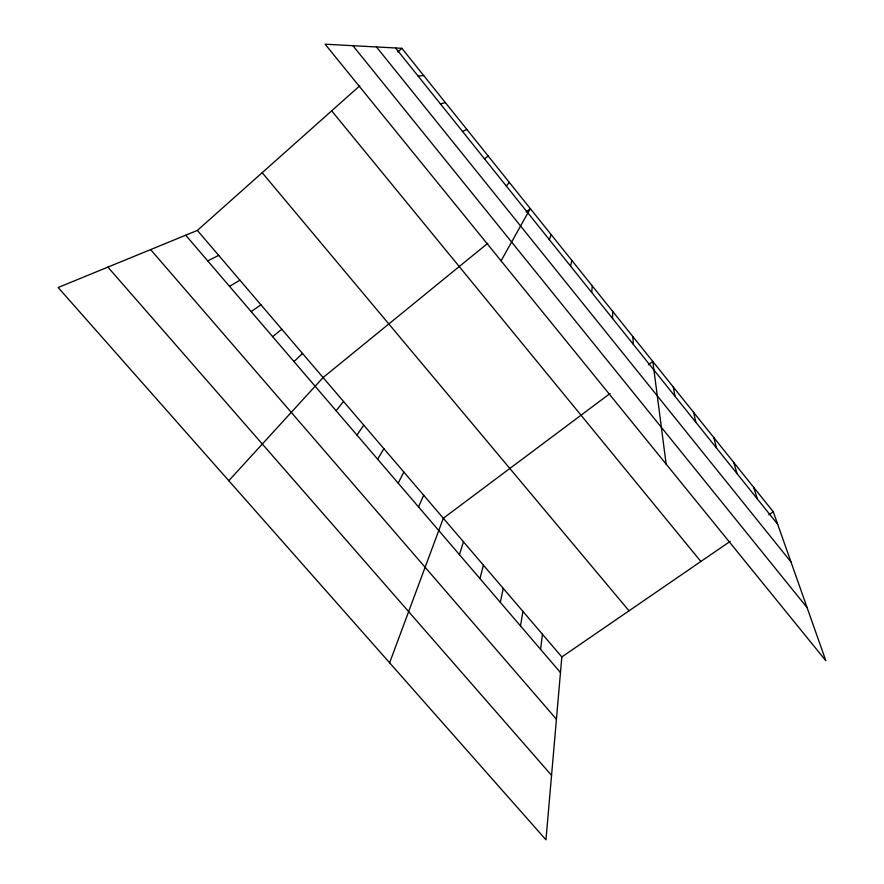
<?xml version="1.0" encoding="UTF-8"?>
<svg xmlns="http://www.w3.org/2000/svg" width="884" height="884" viewBox="0 0 884 884"><rect width="100%" height="100%" fill="white"/><g stroke="black" fill="none" stroke-linecap="round" stroke-linejoin="round"><path stroke-width="1.33" d="M612.601 318.516L612.634 311.312M197.364 230.415L561.837 656.945L545.958 839.8L58.156 287.51L197.364 230.415L359.843 85.748M591.683 292.438L592.291 285.93M540.577 649.353L542.444 634.259M520.521 625.949L522.919 611.396M500.322 602.369L503.239 588.368M570.589 266.15L571.804 260.36M479.957 578.6L483.415 565.174M459.437 554.666L463.448 541.804M549.329 239.652L551.141 234.58M389.623 662.801L443.326 518.256L610.093 393.457M418.552 506.941L423.657 495.228M398.176 483.161L403.833 472.045M501.073 260.857L530.323 208.602L526.146 212.005M377.645 459.205L383.877 448.674M356.97 435.072L363.766 425.138M336.13 410.762L343.5 401.435M506.3 186.005L509.339 182.413M228.79 480.708L323.091 377.545L487.769 243.288M293.974 361.556L302.527 353.478M397.756 51.99L401.877 48.322L773.268 511.77L825.844 660.735L325.113 44.2L401.877 48.322M272.659 336.671L281.808 329.235M484.509 158.844L488.189 156.026M648.425 364.783L652.834 361.479L666.138 464.1M251.167 311.599L260.935 304.814M561.837 656.945L730.184 541.351M768.826 514.819L773.268 511.77M229.52 286.328L239.907 280.195M207.696 260.868L218.724 255.399M462.553 131.473L466.874 129.418M440.409 103.87L445.381 102.599M418.077 76.035L423.723 75.571M107.892 267.112L551.55 775.356M150.612 249.586L556.423 719.233M185.706 235.199L560.478 672.58M262.183 172.7L629.021 610.811M331.666 110.843L700.857 561.484M352.915 45.692L807.103 607.639M376.451 46.951L790.97 561.926M395.568 47.979L777.688 524.3M753.588 487.206L757.477 499.106M733.753 462.454L737.101 473.702M713.753 437.514L716.559 448.111M693.609 412.364L695.863 422.298M673.299 387.026L674.989 396.275M632.811 336.495L633.353 344.384"/></g></svg>
